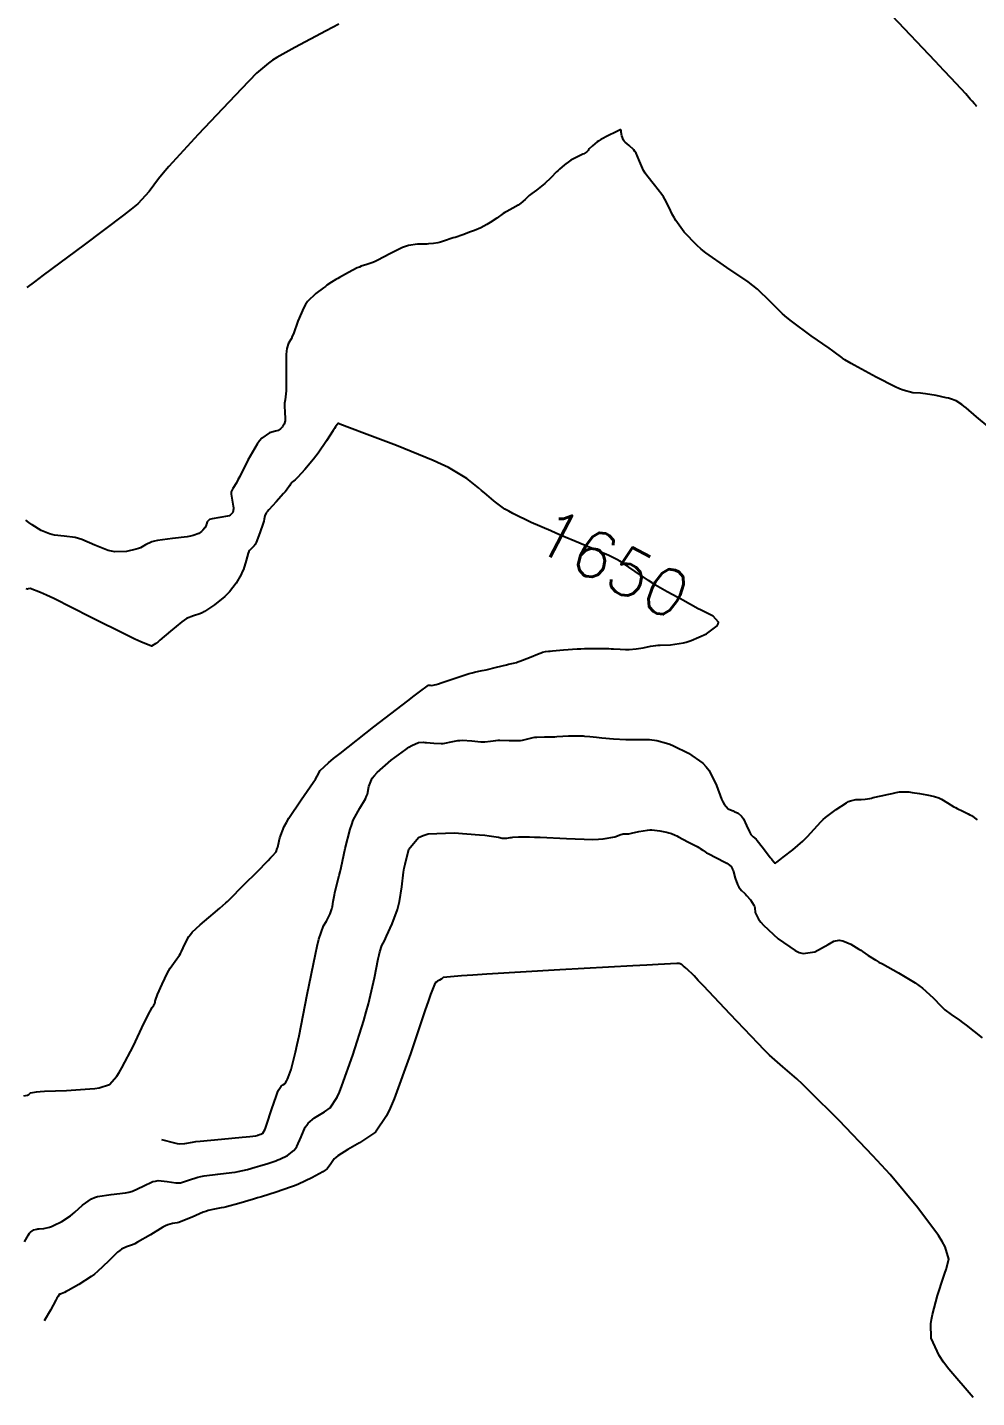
# Model space of a CAD drawing. Header units: metres. Extents: x 837477 to 838477, y 1189014 to 1191014.
# Drawn here: x 837780.4 to 837857.3, y 1189013.9 to 1189124.7 of the extents above; entities that cross this region are included whole.
import ezdxf

# ---------------------------------------------------------------- set-up
doc = ezdxf.new("R2010")
doc.units = ezdxf.units.M
doc.header["$LTSCALE"] = 0.3
doc.layers.add('COTAS 10', color=1, linetype='Continuous')
doc.styles.get("Standard").update_dxf_attribs({"font": 'simplex.shx'})

msp = doc.modelspace()

# ---------------------------------------------------------------- linework, layer by layer
at = {"layer": 'COTAS 10'}
for points, elevation in [([(837857.302, 1189118.341), (837857.266, 1189118.378), (837857.231, 1189118.416), (837857.104, 1189118.56), (837856.919, 1189118.775), (837856.847, 1189118.859), (837856.766, 1189118.952), (837856.399, 1189119.375), (837855.226, 1189120.64), (837854.637, 1189121.264), (837853.934, 1189122.008), (837850.441, 1189125.682)], 1670), ([(837805.638, 1189125.023), (837804.622, 1189124.471), (837802.092, 1189123.132), (837800.618, 1189122.311), (837800.268, 1189122.084), (837799.943, 1189121.857), (837798.98, 1189121.041), (837797.771, 1189119.783), (837797.291, 1189119.278), (837796.749, 1189118.705), (837794.265, 1189116.069), (837791.896, 1189113.49), (837791.426, 1189112.952), (837791.037, 1189112.491), (837790.301, 1189111.462), (837789.363, 1189110.479), (837788.846, 1189110.048), (837788.217, 1189109.547), (837785.016, 1189107.16), (837781.702, 1189104.711), (837781.001, 1189104.17), (837780.394, 1189103.69)], 1670), ([(837858.225, 1189092.446), (837857.26, 1189093.233), (837856.431, 1189093.957), (837856.245, 1189094.109), (837856.076, 1189094.239), (837855.622, 1189094.533), (837855.171, 1189094.692), (837855.005, 1189094.738), (837854.82, 1189094.784), (837854.003, 1189094.956), (837853.144, 1189095.098), (837852.934, 1189095.126), (837852.736, 1189095.148), (837852.118, 1189095.188), (837851.333, 1189095.384), (837851.029, 1189095.505), (837850.688, 1189095.655), (837849.143, 1189096.439), (837847.665, 1189097.247), (837847.366, 1189097.413), (837847.115, 1189097.553), (837846.606, 1189097.85), (837846.434, 1189097.972), (837846.395, 1189098.002), (837846.36, 1189098.03), (837846.265, 1189098.117), (837845.858, 1189098.421), (837845.627, 1189098.585), (837845.343, 1189098.784), (837843.891, 1189099.792), (837842.292, 1189100.97), (837841.917, 1189101.276), (837841.571, 1189101.573), (837840.563, 1189102.572), (837839.53, 1189103.567), (837839.167, 1189103.861), (837838.771, 1189104.163), (837837.065, 1189105.321), (837835.366, 1189106.497), (837834.974, 1189106.811), (837834.616, 1189107.118), (837833.609, 1189108.184), (837832.939, 1189109.126), (837832.794, 1189109.355), (837832.666, 1189109.57), (837832.35, 1189110.234), (837832.051, 1189110.851), (837831.933, 1189111.036), (837831.8, 1189111.228), (837831.196, 1189111.976), (837830.582, 1189112.754), (837830.444, 1189112.966), (837830.32, 1189113.176), (837829.984, 1189113.92), (837829.707, 1189114.56), (837829.62, 1189114.704), (837829.528, 1189114.834), (837829.155, 1189115.184), (837828.819, 1189115.461), (837828.749, 1189115.545), (837828.69, 1189115.632), (837828.562, 1189115.973), (837828.511, 1189116.265), (837828.501, 1189116.322), (837828.493, 1189116.368), (837828.478, 1189116.448), (837828.473, 1189116.457), (837828.471, 1189116.461), (837828.465, 1189116.463), (837828.45, 1189116.46), (837828.444, 1189116.458), (837828.418, 1189116.448), (837828.255, 1189116.372), (837828.163, 1189116.329), (837828.051, 1189116.276), (837827.479, 1189116.002), (837826.853, 1189115.67), (837826.707, 1189115.58), (837826.572, 1189115.491), (837826.186, 1189115.176), (837825.925, 1189114.91), (837825.87, 1189114.852), (837825.822, 1189114.8), (837825.71, 1189114.67), (837825.564, 1189114.561), (837825.494, 1189114.522), (837825.412, 1189114.479), (837825.011, 1189114.295), (837824.549, 1189114.067), (837824.429, 1189113.996), (837824.312, 1189113.922), (837823.915, 1189113.629), (837823.515, 1189113.278), (837823.396, 1189113.168), (837823.273, 1189113.052), (837822.797, 1189112.586), (837822.316, 1189112.126), (837822.19, 1189112.015), (837822.066, 1189111.911), (837821.644, 1189111.59), (837821.259, 1189111.304), (837821.159, 1189111.222), (837821.061, 1189111.138), (837820.733, 1189110.825), (837820.389, 1189110.52), (837820.282, 1189110.442), (837820.171, 1189110.367), (837819.725, 1189110.118), (837819.234, 1189109.855), (837819.094, 1189109.771), (837818.952, 1189109.681), (837818.426, 1189109.319), (837817.901, 1189108.959), (837817.759, 1189108.872), (837817.62, 1189108.79), (837817.132, 1189108.538), (837816.618, 1189108.319), (837816.462, 1189108.258), (837816.301, 1189108.196), (837815.671, 1189107.971), (837815.052, 1189107.76), (837814.898, 1189107.708), (837814.751, 1189107.659), (837814.281, 1189107.503), (837813.875, 1189107.381), (837813.767, 1189107.354), (837813.662, 1189107.329), (837813.3, 1189107.262), (837812.893, 1189107.225), (837812.76, 1189107.22), (837812.617, 1189107.216), (837812.027, 1189107.219), (837811.287, 1189107.107), (837811.049, 1189107.031), (837810.798, 1189106.936), (837809.774, 1189106.427), (837808.809, 1189105.906), (837808.594, 1189105.802), (837808.403, 1189105.715), (837807.905, 1189105.549), (837807.465, 1189105.42), (837807.311, 1189105.357), (837807.143, 1189105.282), (837806.419, 1189104.914), (837805.711, 1189104.522), (837805.554, 1189104.432), (837805.412, 1189104.35), (837805.04, 1189104.121), (837804.686, 1189103.877), (837804.557, 1189103.784), (837804.413, 1189103.682), (837803.782, 1189103.222), (837803.121, 1189102.557), (837802.959, 1189102.325), (837802.807, 1189102.071), (837802.334, 1189100.981), (837801.967, 1189099.962), (837801.881, 1189099.754), (837801.802, 1189099.577), (837801.576, 1189099.206), (837801.436, 1189098.759), (837801.411, 1189098.536), (837801.393, 1189098.269), (837801.38, 1189096.943), (837801.384, 1189095.608), (837801.377, 1189095.334), (837801.367, 1189095.103), (837801.299, 1189094.615), (837801.24, 1189094.33), (837801.235, 1189094.226), (837801.235, 1189094.111), (837801.275, 1189093.606), (837801.31, 1189093.109), (837801.307, 1189092.999), (837801.299, 1189092.901), (837801.223, 1189092.649), (837801.11, 1189092.485), (837801.078, 1189092.443), (837801.047, 1189092.402), (837800.932, 1189092.266), (837800.725, 1189092.137), (837800.635, 1189092.101), (837800.531, 1189092.065), (837800.038, 1189091.934), (837799.414, 1189091.515), (837799.227, 1189091.297), (837799.034, 1189091.035), (837798.287, 1189089.721), (837797.619, 1189088.396), (837797.477, 1189088.127), (837797.352, 1189087.9), (837797.055, 1189087.436), (837796.939, 1189087.178), (837796.929, 1189087.081), (837796.928, 1189086.974), (837797.006, 1189086.496), (837797.101, 1189086.007), (837797.112, 1189085.894), (837797.117, 1189085.789), (837797.076, 1189085.489), (837796.861, 1189085.282), (837796.755, 1189085.236), (837796.63, 1189085.195), (837796.011, 1189085.09), (837795.4, 1189084.994), (837795.28, 1189084.958), (837795.181, 1189084.919), (837794.998, 1189084.747), (837794.938, 1189084.551), (837794.916, 1189084.498), (837794.892, 1189084.445), (837794.785, 1189084.255), (837794.639, 1189084.069), (837794.59, 1189084.018), (837794.538, 1189083.968), (837794.319, 1189083.79), (837793.844, 1189083.622), (837793.63, 1189083.578), (837793.38, 1189083.536), (837792.182, 1189083.391), (837790.975, 1189083.23), (837790.719, 1189083.177), (837790.498, 1189083.12), (837789.985, 1189082.885), (837789.576, 1189082.643), (837789.42, 1189082.583), (837789.246, 1189082.526), (837788.464, 1189082.341), (837787.522, 1189082.318), (837787.247, 1189082.362), (837786.966, 1189082.429), (837785.898, 1189082.851), (837784.842, 1189083.307), (837784.569, 1189083.395), (837784.304, 1189083.466), (837783.413, 1189083.583), (837782.618, 1189083.658), (837782.413, 1189083.702), (837782.214, 1189083.757), (837781.548, 1189084.039), (837780.806, 1189084.505), (837780.558, 1189084.675), (837780.293, 1189084.862)], 1660), ([(837780.15, 1189038.288), (837780.447, 1189038.349), (837780.544, 1189038.412), (837780.57, 1189038.432), (837780.595, 1189038.452), (837780.681, 1189038.533), (837781.179, 1189038.617), (837781.465, 1189038.639), (837781.814, 1189038.66), (837783.608, 1189038.732), (837785.483, 1189038.847), (837785.884, 1189038.894), (837786.233, 1189038.949), (837787.067, 1189039.205), (837787.669, 1189039.87), (837787.872, 1189040.183), (837788.091, 1189040.552), (837789.013, 1189042.347), (837789.868, 1189044.133), (837790.045, 1189044.496), (837790.196, 1189044.801), (837790.524, 1189045.427), (837790.657, 1189045.638), (837790.684, 1189045.681), (837790.708, 1189045.718), (837790.761, 1189045.798), (837790.779, 1189045.843), (837790.782, 1189045.858), (837790.783, 1189045.874), (837790.776, 1189045.942), (837790.852, 1189046.201), (837790.905, 1189046.337), (837790.972, 1189046.502), (837791.33, 1189047.331), (837791.765, 1189048.231), (837791.88, 1189048.441), (837791.994, 1189048.633), (837792.388, 1189049.186), (837792.741, 1189049.663), (837792.828, 1189049.809), (837792.911, 1189049.96), (837793.174, 1189050.553), (837793.508, 1189051.18), (837793.635, 1189051.352), (837793.778, 1189051.524), (837794.419, 1189052.139), (837795.115, 1189052.718), (837795.292, 1189052.867), (837795.462, 1189053.011), (837796.019, 1189053.49), (837796.499, 1189053.918), (837796.62, 1189054.029), (837796.736, 1189054.137), (837797.114, 1189054.503), (837797.613, 1189055.004), (837797.806, 1189055.198), (837798.022, 1189055.415), (837798.999, 1189056.4), (837799.926, 1189057.346), (837800.111, 1189057.539), (837800.265, 1189057.702), (837800.562, 1189058.043), (837800.666, 1189058.303), (837800.699, 1189058.416), (837800.734, 1189058.545), (837800.872, 1189059.159), (837801.227, 1189060.077), (837801.398, 1189060.398), (837801.601, 1189060.748), (837802.598, 1189062.256), (837803.567, 1189063.648), (837803.751, 1189063.926), (837803.9, 1189064.157), (837804.136, 1189064.604), (837804.802, 1189065.234), (837805.221, 1189065.58), (837805.743, 1189066.001), (837808.475, 1189068.144), (837811.221, 1189070.261), (837811.75, 1189070.665), (837812.18, 1189070.991), (837812.898, 1189071.512), (837812.977, 1189071.516), (837813.003, 1189071.515), (837813.03, 1189071.513), (837813.145, 1189071.502), (837813.518, 1189071.582), (837813.709, 1189071.637), (837813.937, 1189071.707), (837815.076, 1189072.08), (837816.21, 1189072.454), (837816.435, 1189072.524), (837816.622, 1189072.58), (837816.978, 1189072.662), (837817.261, 1189072.701), (837817.402, 1189072.731), (837817.57, 1189072.769), (837818.404, 1189072.971), (837819.23, 1189073.176), (837819.393, 1189073.215), (837819.529, 1189073.246), (837819.78, 1189073.293), (837820.021, 1189073.364), (837820.149, 1189073.411), (837820.304, 1189073.468), (837821.087, 1189073.771), (837821.866, 1189074.075), (837822.018, 1189074.133), (837822.143, 1189074.18), (837822.366, 1189074.254), (837822.619, 1189074.272), (837822.763, 1189074.284), (837822.94, 1189074.299), (837823.843, 1189074.376), (837824.939, 1189074.452), (837825.237, 1189074.466), (837825.533, 1189074.477), (837826.581, 1189074.491), (837827.491, 1189074.477), (837827.699, 1189074.471), (837827.888, 1189074.463), (837828.413, 1189074.424), (837828.857, 1189074.403), (837828.995, 1189074.406), (837829.14, 1189074.413), (837829.718, 1189074.47), (837830.273, 1189074.551), (837830.404, 1189074.573), (837830.525, 1189074.595), (837830.878, 1189074.671), (837831.303, 1189074.735), (837831.468, 1189074.749), (837831.655, 1189074.761), (837832.501, 1189074.791), (837833.543, 1189074.939), (837833.773, 1189075.004), (837833.837, 1189075.022), (837833.853, 1189075.026), (837834.172, 1189075.133), (837835.403, 1189075.685), (837836.272, 1189076.316), (837836.363, 1189076.473), (837836.389, 1189076.623), (837835.946, 1189077.099), (837835.14, 1189077.504), (837834.938, 1189077.609), (837834.745, 1189077.71), (837834.124, 1189078.049), (837833.493, 1189078.399), (837833.294, 1189078.508), (837833.084, 1189078.622), (837832.237, 1189079.074), (837831.28, 1189079.622), (837831.001, 1189079.796), (837830.715, 1189079.979), (837829.631, 1189080.721), (837828.621, 1189081.41), (837828.382, 1189081.56), (837828.16, 1189081.693), (837827.508, 1189082.025), (837826.806, 1189082.312), (837826.554, 1189082.416), (837826.277, 1189082.531), (837825.066, 1189083.038), (837823.638, 1189083.643), (837823.224, 1189083.82), (837822.801, 1189084.002), (837821.206, 1189084.696), (837819.742, 1189085.401), (837819.401, 1189085.59), (837819.089, 1189085.776), (837818.319, 1189086.338), (837818.197, 1189086.427), (837817.43, 1189087.09), (837817.197, 1189087.285), (837816.955, 1189087.483), (837816.005, 1189088.238), (837814.518, 1189089.125), (837813.936, 1189089.407), (837813.281, 1189089.704), (837810.303, 1189090.911), (837807.497, 1189091.975), (837806.95, 1189092.183), (837806.503, 1189092.353), (837805.722, 1189092.652), (837805.615, 1189092.687), (837805.593, 1189092.691), (837805.575, 1189092.691), (837805.537, 1189092.672), (837805.524, 1189092.642), (837805.522, 1189092.636), (837805.52, 1189092.632), (837805.517, 1189092.623), (837805.385, 1189092.417), (837805.301, 1189092.288), (837805.198, 1189092.128), (837804.653, 1189091.289), (837803.973, 1189090.3), (837803.784, 1189090.045), (837803.594, 1189089.798), (837802.904, 1189088.977), (837802.329, 1189088.355), (837802.212, 1189088.235), (837802.113, 1189088.137), (837801.908, 1189087.972), (837801.817, 1189087.91), (837801.789, 1189087.878), (837801.761, 1189087.84), (837801.651, 1189087.647), (837801.414, 1189087.306), (837801.305, 1189087.174), (837801.177, 1189087.025), (837800.56, 1189086.354), (837799.972, 1189085.708), (837799.862, 1189085.575), (837799.775, 1189085.462), (837799.653, 1189085.221), (837799.608, 1189084.943), (837799.57, 1189084.806), (837799.521, 1189084.644), (837799.251, 1189083.843), (837798.94, 1189083.061), (837798.865, 1189082.91), (837798.795, 1189082.788), (837798.585, 1189082.584), (837798.408, 1189082.425), (837798.36, 1189082.331), (837798.312, 1189082.216), (837798.141, 1189081.616), (837797.916, 1189080.882), (837797.833, 1189080.68), (837797.742, 1189080.48), (837797.34, 1189079.765), (837796.791, 1189079.065), (837796.608, 1189078.875), (837796.411, 1189078.686), (837795.588, 1189078.017), (837794.769, 1189077.478), (837794.576, 1189077.372), (837794.397, 1189077.284), (837793.872, 1189077.122), (837793.325, 1189076.91), (837793.133, 1189076.79), (837792.923, 1189076.645), (837792.018, 1189075.901), (837791.16, 1189075.159), (837790.981, 1189075.014), (837790.826, 1189074.896), (837790.477, 1189074.689), (837789.608, 1189075.029), (837789.126, 1189075.255), (837788.539, 1189075.538), (837785.549, 1189077.038), (837782.563, 1189078.533), (837781.98, 1189078.812), (837781.501, 1189079.034), (837780.653, 1189079.351), (837780.508, 1189079.307), (837780.474, 1189079.302), (837780.442, 1189079.299), (837780.346, 1189079.314)], 1650), ([(837791.296, 1189034.754), (837792.344, 1189034.481), (837792.564, 1189034.439), (837792.755, 1189034.41), (837793.19, 1189034.425), (837793.787, 1189034.547), (837794.079, 1189034.585), (837794.426, 1189034.626), (837796.137, 1189034.792), (837797.824, 1189034.942), (837798.155, 1189034.974), (837798.428, 1189035.001), (837798.924, 1189035.062), (837799.037, 1189035.094), (837799.068, 1189035.104), (837799.1, 1189035.113), (837799.215, 1189035.149), (837799.329, 1189035.188), (837799.36, 1189035.2), (837799.391, 1189035.213), (837799.497, 1189035.262), (837799.669, 1189035.583), (837799.74, 1189035.768), (837799.822, 1189035.993), (837800.203, 1189037.154), (837800.593, 1189038.32), (837800.68, 1189038.55), (837800.758, 1189038.739), (837800.964, 1189039.085), (837801.105, 1189039.168), (837801.142, 1189039.191), (837801.178, 1189039.214), (837801.3, 1189039.298), (837801.444, 1189039.522), (837801.494, 1189039.632), (837801.548, 1189039.764), (837801.782, 1189040.418), (837802.141, 1189041.832), (837802.275, 1189042.442), (837802.424, 1189043.148), (837803.085, 1189046.489), (837803.746, 1189049.751), (837803.895, 1189050.407), (837804.03, 1189050.955), (837804.392, 1189052.045), (837804.638, 1189052.433), (837804.7, 1189052.54), (837804.758, 1189052.647), (837804.945, 1189053.031), (837805.086, 1189053.413), (837805.115, 1189053.518), (837805.141, 1189053.624), (837805.199, 1189054.005), (837805.259, 1189054.432), (837805.286, 1189054.566), (837805.318, 1189054.708), (837805.47, 1189055.277), (837805.686, 1189056.117), (837805.758, 1189056.428), (837805.836, 1189056.774), (837806.16, 1189058.308), (837806.561, 1189059.879), (837806.686, 1189060.248), (837806.818, 1189060.588), (837807.346, 1189061.578), (837807.805, 1189062.335), (837807.893, 1189062.529), (837807.963, 1189062.715), (837808.077, 1189063.329), (837808.354, 1189063.999), (837808.528, 1189064.221), (837808.744, 1189064.458), (837809.874, 1189065.444), (837811.069, 1189066.326), (837811.325, 1189066.498), (837811.55, 1189066.638), (837812.092, 1189066.882), (837812.483, 1189066.898), (837812.613, 1189066.895), (837812.751, 1189066.887), (837813.326, 1189066.832), (837813.928, 1189066.8), (837814.084, 1189066.808), (837814.234, 1189066.822), (837814.734, 1189066.934), (837815.275, 1189067.042), (837815.451, 1189067.054), (837815.638, 1189067.058), (837816.406, 1189067.008), (837817.15, 1189066.944), (837817.322, 1189066.939), (837817.478, 1189066.94), (837817.919, 1189066.99), (837818.36, 1189067.052), (837818.517, 1189067.06), (837818.688, 1189067.065), (837819.431, 1189067.048), (837820.175, 1189067.042), (837820.347, 1189067.053), (837820.504, 1189067.069), (837820.949, 1189067.172), (837821.369, 1189067.282), (837821.511, 1189067.302), (837821.664, 1189067.319), (837822.306, 1189067.343), (837822.968, 1189067.348), (837823.133, 1189067.352), (837823.289, 1189067.358), (837823.787, 1189067.388), (837824.226, 1189067.418), (837824.346, 1189067.424), (837824.464, 1189067.428), (837824.884, 1189067.434), (837825.3, 1189067.423), (837825.416, 1189067.416), (837825.532, 1189067.408), (837825.955, 1189067.368), (837826.511, 1189067.311), (837826.711, 1189067.292), (837826.932, 1189067.273), (837827.893, 1189067.191), (837828.871, 1189067.127), (837829.101, 1189067.118), (837829.313, 1189067.112), (837829.934, 1189067.124), (837830.467, 1189067.135), (837830.624, 1189067.129), (837830.785, 1189067.119), (837831.401, 1189067.053), (837832.183, 1189066.84), (837832.449, 1189066.739), (837832.736, 1189066.619), (837833.951, 1189066.032), (837835.125, 1189065.2), (837835.385, 1189064.925), (837835.618, 1189064.63), (837836.226, 1189063.407), (837836.631, 1189062.296), (837836.736, 1189062.073), (837836.837, 1189061.887), (837837.177, 1189061.517), (837837.492, 1189061.383), (837837.577, 1189061.344), (837837.662, 1189061.304), (837837.963, 1189061.156), (837838.25, 1189060.911), (837838.326, 1189060.81), (837838.401, 1189060.695), (837838.657, 1189060.162), (837838.888, 1189059.644), (837838.946, 1189059.538), (837839.002, 1189059.448), (837839.182, 1189059.261), (837839.426, 1189059.05), (837839.521, 1189058.945), (837839.629, 1189058.819), (837840.118, 1189058.198), (837840.576, 1189057.59), (837840.664, 1189057.473), (837840.734, 1189057.378), (837840.849, 1189057.22), (837840.863, 1189057.2), (837840.871, 1189057.192), (837840.88, 1189057.184), (837840.928, 1189057.144), (837840.991, 1189057.122), (837841.01, 1189057.125), (837841.03, 1189057.132), (837841.107, 1189057.186), (837841.354, 1189057.391), (837841.48, 1189057.492), (837841.631, 1189057.613), (837842.387, 1189058.21), (837843.213, 1189058.904), (837843.409, 1189059.087), (837843.59, 1189059.265), (837844.124, 1189059.874), (837844.665, 1189060.471), (837844.851, 1189060.643), (837845.052, 1189060.817), (837845.908, 1189061.467), (837846.734, 1189061.998), (837846.915, 1189062.097), (837847.077, 1189062.175), (837847.493, 1189062.28), (837847.781, 1189062.264), (837847.863, 1189062.264), (837847.945, 1189062.267), (837848.247, 1189062.296), (837848.633, 1189062.363), (837848.768, 1189062.391), (837848.915, 1189062.422), (837849.547, 1189062.564), (837850.168, 1189062.707), (837850.309, 1189062.739), (837850.435, 1189062.767), (837850.779, 1189062.84), (837851.036, 1189062.88), (837851.108, 1189062.888), (837851.181, 1189062.894), (837851.447, 1189062.903), (837851.796, 1189062.881), (837851.921, 1189062.867), (837852.058, 1189062.85), (837852.656, 1189062.76), (837853.256, 1189062.655), (837853.394, 1189062.629), (837853.52, 1189062.604), (837853.877, 1189062.524), (837854.208, 1189062.399), (837854.317, 1189062.346), (837854.435, 1189062.285), (837854.926, 1189061.996), (837855.446, 1189061.686), (837855.581, 1189061.611), (837855.714, 1189061.541), (837856.162, 1189061.33), (837856.6, 1189061.113), (837856.725, 1189061.041), (837856.852, 1189060.962), (837857.326, 1189060.634)], 1660), ([(837780.189, 1189026.478), (837780.531, 1189027.052), (837780.615, 1189027.166), (837780.695, 1189027.262), (837780.943, 1189027.448), (837781.2, 1189027.503), (837781.285, 1189027.516), (837781.376, 1189027.528), (837781.753, 1189027.564), (837782.231, 1189027.667), (837782.384, 1189027.723), (837782.547, 1189027.789), (837783.213, 1189028.127), (837783.912, 1189028.581), (837784.097, 1189028.721), (837784.277, 1189028.868), (837784.895, 1189029.453), (837785.611, 1189029.964), (837785.854, 1189030.065), (837786.116, 1189030.148), (837787.223, 1189030.301), (837788.369, 1189030.43), (837788.656, 1189030.497), (837788.93, 1189030.578), (837789.809, 1189030.987), (837790.588, 1189031.347), (837790.799, 1189031.398), (837791.007, 1189031.427), (837791.741, 1189031.355), (837792.445, 1189031.242), (837792.634, 1189031.246), (837792.821, 1189031.264), (837793.476, 1189031.454), (837794.231, 1189031.707), (837794.48, 1189031.764), (837794.748, 1189031.816), (837795.862, 1189031.958), (837796.976, 1189032.079), (837797.243, 1189032.118), (837797.492, 1189032.159), (837798.243, 1189032.325), (837798.881, 1189032.511), (837799.06, 1189032.564), (837799.239, 1189032.618), (837799.892, 1189032.818), (837800.536, 1189033.041), (837800.71, 1189033.109), (837800.881, 1189033.179), (837801.485, 1189033.455), (837802.014, 1189033.865), (837802.139, 1189034.021), (837802.255, 1189034.194), (837802.596, 1189034.971), (837802.932, 1189035.753), (837803.044, 1189035.929), (837803.165, 1189036.088), (837803.672, 1189036.515), (837804.21, 1189036.831), (837804.351, 1189036.919), (837804.488, 1189037.007), (837804.951, 1189037.328), (837805.5, 1189038.178), (837805.69, 1189038.6), (837805.898, 1189039.103), (837806.787, 1189041.594), (837807.661, 1189044.389), (837807.858, 1189045.083), (837808.036, 1189045.743), (837808.52, 1189047.84), (837808.833, 1189049.381), (837808.903, 1189049.691), (837808.967, 1189049.95), (837809.138, 1189050.465), (837809.339, 1189050.844), (837809.422, 1189051.017), (837809.517, 1189051.22), (837809.955, 1189052.202), (837810.388, 1189053.377), (837810.479, 1189053.702), (837810.557, 1189054.027), (837810.735, 1189055.199), (837810.883, 1189056.379), (837810.942, 1189056.71), (837811.009, 1189057.041), (837811.317, 1189058.253), (837812.096, 1189059.199), (837812.46, 1189059.364), (837812.889, 1189059.487), (837814.972, 1189059.579), (837817.047, 1189059.414), (837817.469, 1189059.374), (837817.826, 1189059.337), (837818.569, 1189059.224), (837818.863, 1189059.154), (837818.938, 1189059.144), (837819.01, 1189059.139), (837819.245, 1189059.153), (837819.52, 1189059.193), (837819.617, 1189059.202), (837819.724, 1189059.212), (837820.182, 1189059.243), (837821.093, 1189059.24), (837821.484, 1189059.228), (837821.935, 1189059.21), (837824.065, 1189059.107), (837826.204, 1189059.045), (837826.66, 1189059.054), (837827.057, 1189059.074), (837828.001, 1189059.243), (837828.477, 1189059.429), (837828.578, 1189059.461), (837828.667, 1189059.485), (837828.879, 1189059.498), (837829.12, 1189059.5), (837829.227, 1189059.515), (837829.351, 1189059.537), (837829.942, 1189059.673), (837830.63, 1189059.793), (837830.815, 1189059.805), (837830.998, 1189059.808), (837831.637, 1189059.743), (837832.163, 1189059.633), (837832.274, 1189059.608), (837832.37, 1189059.585), (837832.591, 1189059.52), (837832.868, 1189059.388), (837832.999, 1189059.322), (837833.154, 1189059.244), (837833.909, 1189058.858), (837834.645, 1189058.468), (837834.788, 1189058.387), (837834.905, 1189058.318), (837835.106, 1189058.167), (837835.293, 1189058.028), (837835.401, 1189057.967), (837835.533, 1189057.895), (837836.212, 1189057.553), (837836.905, 1189057.199), (837837.046, 1189057.12), (837837.165, 1189057.049), (837837.41, 1189056.861), (837837.524, 1189056.634), (837837.559, 1189056.539), (837837.596, 1189056.429), (837837.745, 1189055.916), (837837.92, 1189055.392), (837837.973, 1189055.277), (837838.029, 1189055.174), (837838.247, 1189054.909), (837838.499, 1189054.679), (837838.576, 1189054.599), (837838.657, 1189054.512), (837838.973, 1189054.138), (837839.238, 1189053.726), (837839.286, 1189053.616), (837839.323, 1189053.507), (837839.364, 1189053.126), (837839.63, 1189052.574), (837839.809, 1189052.356), (837840.034, 1189052.111), (837841.224, 1189050.993), (837842.584, 1189050.041), (837842.915, 1189049.9), (837843.226, 1189049.812), (837844.187, 1189049.938), (837845.258, 1189050.546), (837845.71, 1189050.803), (837846.14, 1189050.889), (837846.284, 1189050.871), (837846.439, 1189050.834), (837847.088, 1189050.551), (837847.743, 1189050.17), (837847.902, 1189050.071), (837848.052, 1189049.976), (837848.51, 1189049.66), (837849.123, 1189049.265), (837849.37, 1189049.12), (837849.651, 1189048.959), (837850.943, 1189048.252), (837852.293, 1189047.448), (837852.61, 1189047.228), (837852.903, 1189047.008), (837853.754, 1189046.219), (837854.4, 1189045.534), (837854.563, 1189045.379), (837854.719, 1189045.239), (837855.226, 1189044.862), (837855.889, 1189044.406), (837856.144, 1189044.217), (837856.43, 1189044), (837857.72, 1189042.989)], 1670), ([(837857.012, 1189013.872), (837855.026, 1189016.172), (837854.593, 1189016.748), (837854.236, 1189017.267), (837853.589, 1189018.674), (837853.582, 1189019.838), (837853.629, 1189020.204), (837853.698, 1189020.59), (837854.124, 1189022.142), (837854.607, 1189023.612), (837854.711, 1189023.946), (837854.802, 1189024.247), (837855.027, 1189025.072), (837854.728, 1189026.084), (837854.49, 1189026.504), (837854.185, 1189026.984), (837852.523, 1189029.225), (837850.268, 1189031.914), (837849.59, 1189032.676), (837848.889, 1189033.447), (837846.161, 1189036.296), (837843.709, 1189038.727), (837843.182, 1189039.233), (837842.72, 1189039.668), (837841.599, 1189040.637), (837840.521, 1189041.595), (837840.087, 1189042.022), (837839.594, 1189042.519), (837837.322, 1189044.902), (837835.166, 1189047.195), (837834.746, 1189047.637), (837834.402, 1189047.995), (837833.802, 1189048.589), (837833.7, 1189048.649), (837833.672, 1189048.67), (837833.644, 1189048.692), (837833.54, 1189048.79), (837833.437, 1189048.884), (837833.409, 1189048.905), (837833.381, 1189048.923), (837833.285, 1189048.969), (837833.205, 1189048.993), (837833.188, 1189048.996), (837833.174, 1189048.999), (837833.14, 1189048.999), (837833.108, 1189048.993), (837833.095, 1189048.992), (837833.079, 1189048.992), (837833.007, 1189048.994), (837831.504, 1189048.917), (837830.587, 1189048.868), (837829.452, 1189048.805), (837823.544, 1189048.477), (837817.638, 1189048.133), (837816.505, 1189048.061), (837815.589, 1189047.999), (837814.096, 1189047.857), (837814.005, 1189047.781), (837813.974, 1189047.759), (837813.94, 1189047.738), (837813.797, 1189047.659), (837813.646, 1189047.576), (837813.607, 1189047.551), (837813.57, 1189047.527), (837813.444, 1189047.432), (837813.064, 1189046.491), (837812.866, 1189045.933), (837812.628, 1189045.246), (837811.435, 1189041.688), (837810.115, 1189038.041), (837809.797, 1189037.297), (837809.5, 1189036.668), (837808.602, 1189035.357), (837807.797, 1189034.8), (837807.559, 1189034.647), (837807.315, 1189034.494), (837806.381, 1189033.946), (837805.573, 1189033.436), (837805.409, 1189033.308), (837805.271, 1189033.185), (837804.989, 1189032.789), (837804.688, 1189032.395), (837804.538, 1189032.274), (837804.359, 1189032.147), (837803.472, 1189031.648), (837802.372, 1189031.146), (837802.059, 1189031.018), (837801.742, 1189030.894), (837800.568, 1189030.488), (837799.378, 1189030.122), (837799.052, 1189030.024), (837798.726, 1189029.927), (837797.562, 1189029.588), (837796.555, 1189029.317), (837796.33, 1189029.262), (837796.127, 1189029.216), (837795.588, 1189029.125), (837795.07, 1189029.006), (837794.882, 1189028.943), (837794.674, 1189028.867), (837793.762, 1189028.483), (837792.887, 1189028.117), (837792.704, 1189028.052), (837792.545, 1189028.003), (837792.186, 1189027.957), (837791.792, 1189027.854), (837791.612, 1189027.768), (837791.402, 1189027.658), (837790.387, 1189027.055), (837789.353, 1189026.439), (837789.13, 1189026.32), (837788.935, 1189026.225), (837788.459, 1189026.068), (837788.056, 1189025.885), (837787.906, 1189025.773), (837787.74, 1189025.634), (837787.002, 1189024.912), (837786.118, 1189024.076), (837785.86, 1189023.866), (837785.596, 1189023.665), (837784.596, 1189023.015), (837783.746, 1189022.54), (837783.578, 1189022.449), (837783.438, 1189022.375), (837783.176, 1189022.256), (837783.109, 1189022.25), (837783.093, 1189022.248), (837783.033, 1189022.236), (837782.899, 1189022.033), (837782.827, 1189021.909), (837782.742, 1189021.756), (837782.31, 1189020.957), (837781.803, 1189020.097)], 1680)]:
    msp.add_lwpolyline(points, dxfattribs=dict(at, elevation=elevation))

# ---------------------------------------------------------------- texts
at = {"layer": 'COTAS 10', "insert": (837821.159, 1189082.701, 1650), "char_height": 3.8, "attachment_point": 7, "rotation": 332.29318}
msp.add_mtext('1650', dxfattribs=at)

doc.saveas('drawing.dxf')
